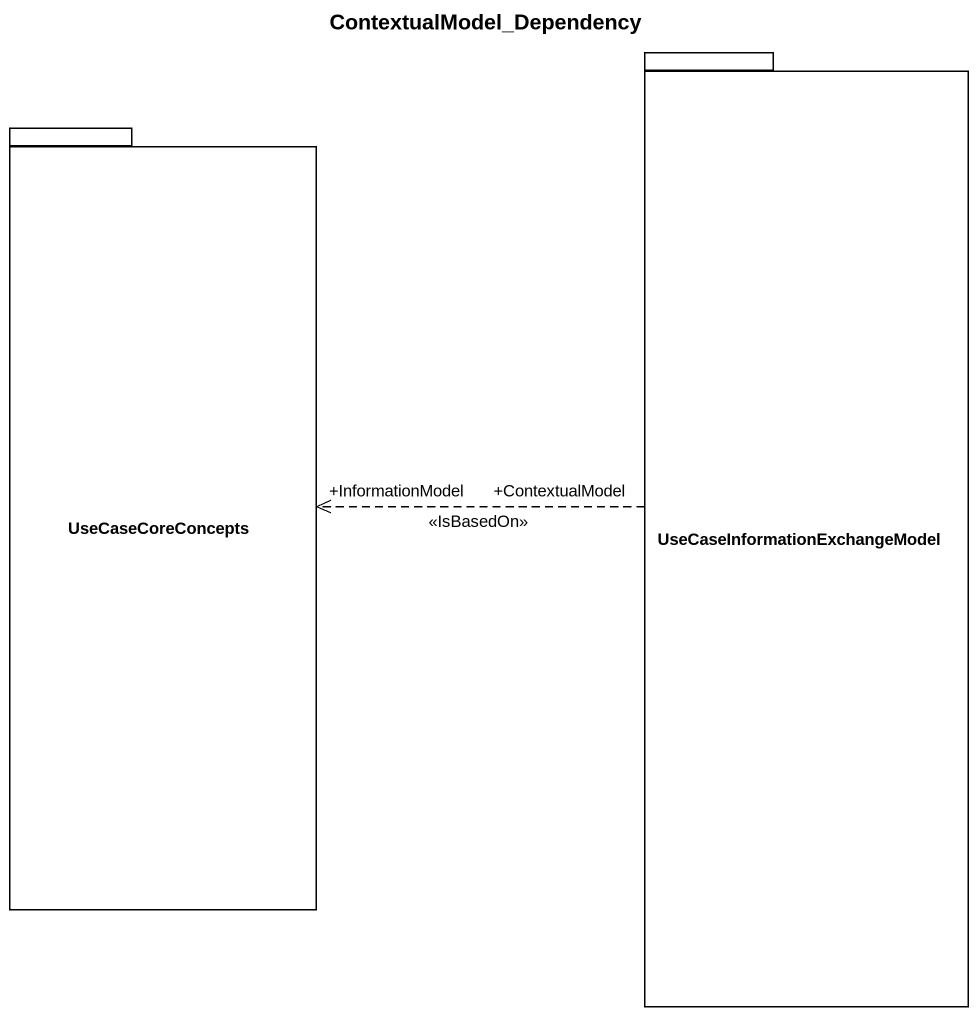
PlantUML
@startuml
title ContextualModel_Dependency
package "UseCaseInformationExchangeModel" as UseCaseInformationExchangeMo {
}
package UseCaseCoreConcepts {
}
UseCaseInformationExchangeMo "+ContextualModel" .left.> "+InformationModel" UseCaseCoreConcepts : <<IsBasedOn>>
@enduml
